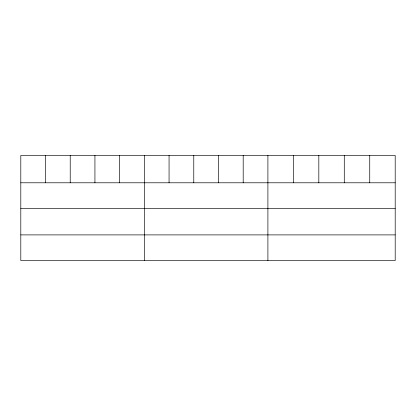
<?xml version="1.0" encoding="UTF-8"?>
<svg xmlns="http://www.w3.org/2000/svg" width="416" height="416" viewBox="0 0 416 416"><rect width="100%" height="100%" fill="white"/><g stroke="black" fill="none" stroke-linecap="round" stroke-linejoin="round"><path stroke-width="0.62" d="M395.2 208.452L395.2 155.438L20.8 155.438L20.8 260.562L395.2 260.562L395.2 208.452L20.8 208.452M20.8 182.79L395.2 182.79M20.8 234.894L395.2 234.894M369.741 155.438L369.741 182.79M344.282 155.438L344.282 182.79M318.822 155.438L318.822 182.79M293.363 155.438L293.363 182.79M267.904 155.438L267.904 260.562M243.194 155.438L243.194 182.79M218.483 155.438L218.483 182.79M193.773 155.438L193.773 182.79M169.062 155.438L169.062 182.79M144.352 155.438L144.352 260.562M119.642 155.438L119.642 182.79M94.931 155.438L94.931 182.79M70.221 155.438L70.221 182.79M45.51 155.438L45.51 182.79"/></g></svg>
